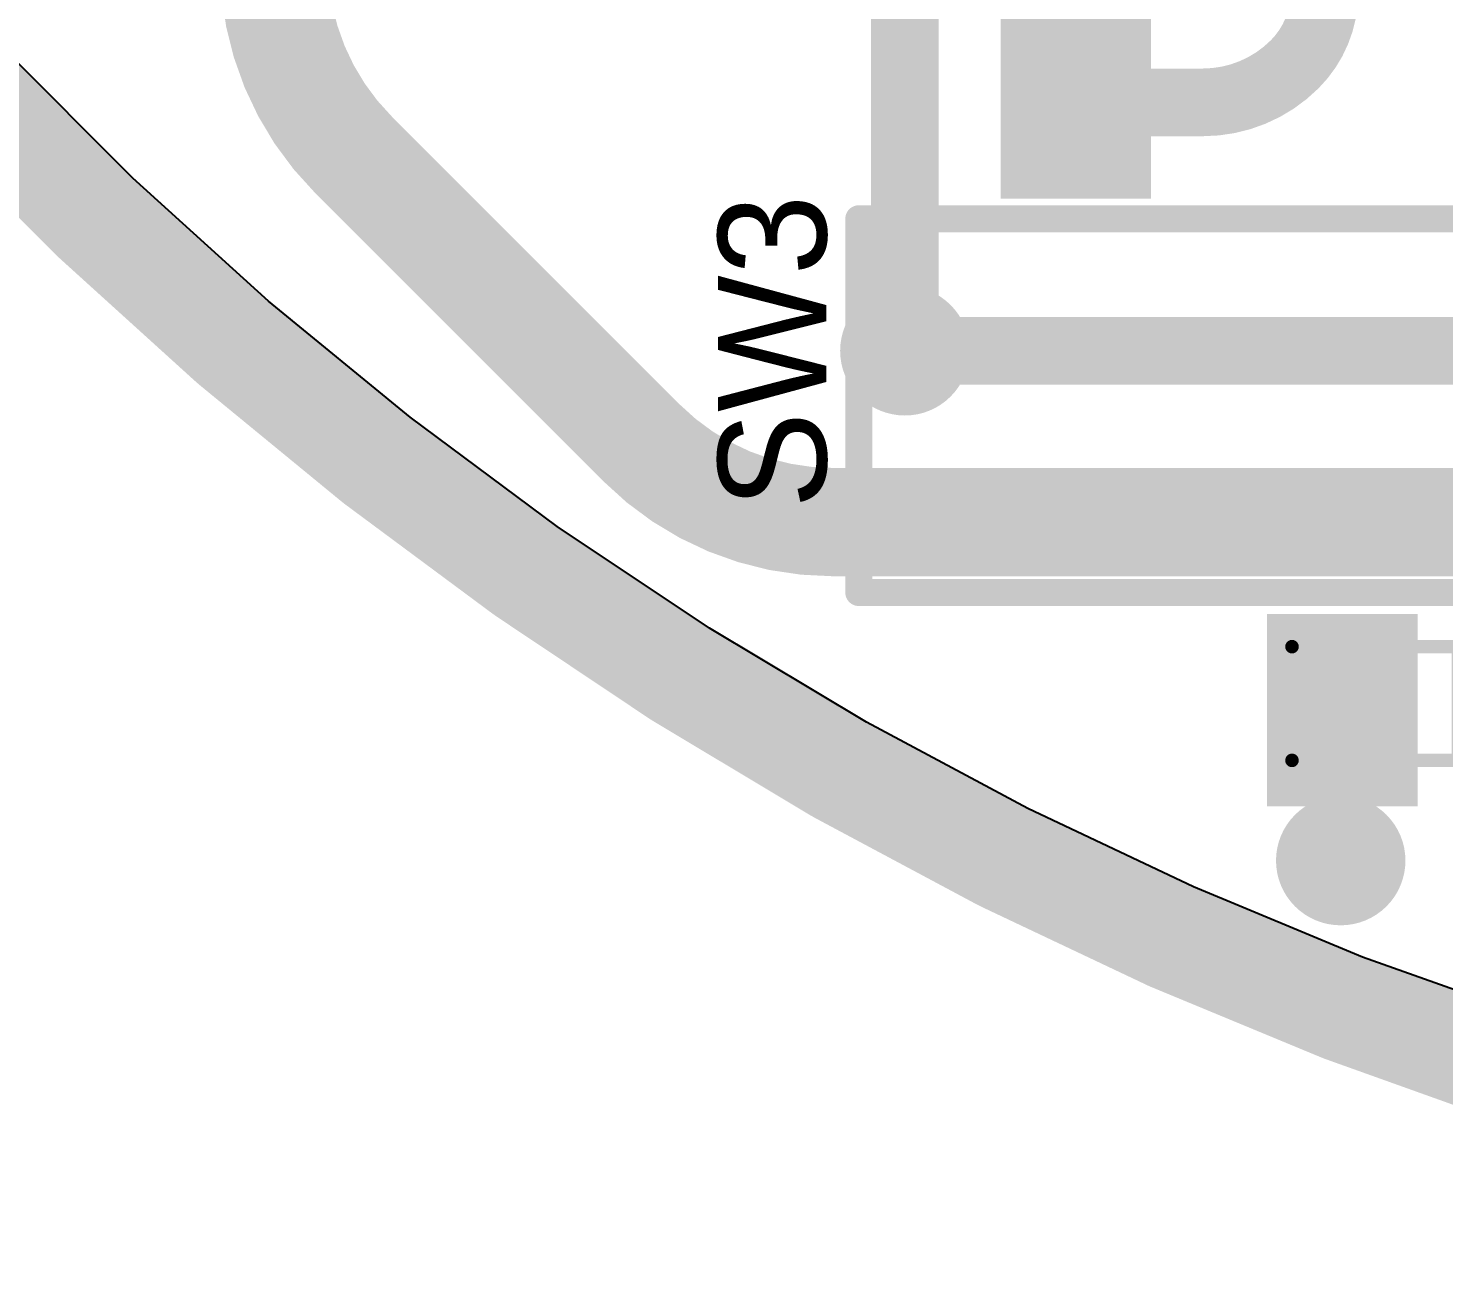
# Model space of a CAD drawing. Header units: millimetres. Extents: x 2.49 to 5.32, y 1.64 to 4.48.
# Drawn here: x 2.917 to 3.44, y 1.657 to 2.119 of the extents above; entities that cross this region are included whole.
import ezdxf

# ---------------------------------------------------------------- set-up
doc = ezdxf.new("R2010")
doc.units = ezdxf.units.MM
doc.header["$MEASUREMENT"] = 0
for name, color, linetype in [('BottomLayer', 5, 'Continuous'), ('BottomOverlay', 54, 'Continuous'), ('BottomPaste', 16, 'Continuous'), ('BottomSolder', 6, 'Continuous'), ('InternalPlane1', 76, 'Continuous'), ('InternalPlane2', 16, 'Continuous'), ('Mechanical2', 216, 'Continuous'), ('MultiLayer', 9, 'Continuous'), ('TopLayer', 1, 'Continuous'), ('TopOverlay', 2, 'Continuous'), ('TopPaste', 8, 'Continuous'), ('TopSolder', 216, 'Continuous'), ('ViaHoleLayer', 16, 'Continuous')]:
    doc.layers.add(name, color=color, linetype=linetype)

# ---------------------------------------------------------------- blocks, each defined once
blk = doc.blocks.new('SS_3235D_03_L2_22')
at = {"layer": 'TopLayer'}
for points in [[(0.07461, 0.19291), (0.12224, 0.19291), (0.07461, 0.25591), (0.12224, 0.25591)], [(-0.02382, -0.0315), (0.02382, -0.0315), (-0.02382, 0.0315), (0.02382, 0.0315)], [(0.17303, -0.0315), (0.22067, -0.0315), (0.17303, 0.0315), (0.22067, 0.0315)]]:
    blk.add_solid(points, dxfattribs=at)
at = {"layer": 'TopOverlay', "const_width": 0.01}
for points in [[(-0.08, 0.181), (-0.08, 0.043)], [(0.277, 0.181), (-0.08, 0.181)], [(0.277, 0.181), (0.277, 0.043)], [(0.277, 0.043), (-0.08, 0.043)]]:
    blk.add_lwpolyline(points, dxfattribs=at)
at = {"layer": 'TopOverlay'}
for points, const_width in [([(-0.0825, 0.181, 1), (-0.0775, 0.181, 1)], 0.005), ([(-0.0825, 0.181, 1), (-0.0775, 0.181, 1)], 0.005), ([(0.2745, 0.181, 1), (0.2795, 0.181, 1)], 0.005), ([(0.2745, 0.181, 1), (0.2795, 0.181, 1)], 0.005), ([(-0.0825, 0.043, 1), (-0.0775, 0.043, 1)], 0.005), ([(-0.0825, 0.043, 1), (-0.0775, 0.043, 1)], 0.005), ([(0.2745, 0.043, 1), (0.2795, 0.043, 1)], 0.005), ([(0.2745, 0.043, 1), (0.2795, 0.043, 1)], 0.005), ([(-0.03206, 0, 1), (-0.04994, 0, 1)], 0.01), ([(-0.05244, 0, 1), (-0.04744, 0, 1)], 0.005), ([(-0.03456, 0, 1), (-0.02956, 0, 1)], 0.005)]:
    blk.add_lwpolyline(points, format="xyb", close=True, dxfattribs=dict(at, const_width=const_width))
at = {"layer": 'TopPaste'}
for points in [[(0.07461, 0.19291), (0.12224, 0.19291), (0.07461, 0.25591), (0.12224, 0.25591)], [(-0.02382, -0.0315), (0.02382, -0.0315), (-0.02382, 0.0315), (0.02382, 0.0315)], [(0.17303, -0.0315), (0.22067, -0.0315), (0.17303, 0.0315), (0.22067, 0.0315)]]:
    blk.add_solid(points, dxfattribs=at)
at = {"layer": 'TopSolder'}
for points in [[(0.07061, 0.18891), (0.12624, 0.18891), (0.07061, 0.25991), (0.12624, 0.25991)], [(-0.02782, -0.0355), (0.02782, -0.0355), (-0.02782, 0.0355), (0.02782, 0.0355)], [(0.16903, -0.0355), (0.22467, -0.0355), (0.16903, 0.0355), (0.22467, 0.0355)]]:
    blk.add_solid(points, dxfattribs=at)
blk = doc.blocks.new('R__0603_B_63')
at = {"layer": 'BottomLayer'}
for points in [[(-0.015, -0.0175), (-0.015, 0.0175), (-0.045, -0.0175), (-0.045, 0.0175)], [(0.045, -0.0175), (0.045, 0.0175), (0.015, -0.0175), (0.015, 0.0175)]]:
    blk.add_solid(points, dxfattribs=at)
at = {"layer": 'BottomOverlay', "const_width": 0.005}
for points in [[(-0.048, 0.021), (-0.048, -0.021)], [(0.048, 0.021), (-0.048, 0.021)], [(0.048, 0.021), (0.048, -0.021)], [(0.048, -0.021), (-0.048, -0.021)]]:
    blk.add_lwpolyline(points, dxfattribs=at)
at = {"layer": 'BottomOverlay', "const_width": 0.0025}
for points in [[(-0.04925, 0.021, 1), (-0.04675, 0.021, 1)], [(-0.04925, 0.021, 1), (-0.04675, 0.021, 1)], [(0.04675, 0.021, 1), (0.04925, 0.021, 1)], [(0.04675, 0.021, 1), (0.04925, 0.021, 1)], [(-0.04925, -0.021, 1), (-0.04675, -0.021, 1)], [(-0.04925, -0.021, 1), (-0.04675, -0.021, 1)], [(0.04675, -0.021, 1), (0.04925, -0.021, 1)], [(0.04675, -0.021, 1), (0.04925, -0.021, 1)]]:
    blk.add_lwpolyline(points, format="xyb", close=True, dxfattribs=at)
at = {"layer": 'BottomPaste'}
for points in [[(-0.015, -0.0175), (-0.015, 0.0175), (-0.045, -0.0175), (-0.045, 0.0175)], [(0.045, -0.0175), (0.045, 0.0175), (0.015, -0.0175), (0.015, 0.0175)]]:
    blk.add_solid(points, dxfattribs=at)
at = {"layer": 'BottomSolder'}
for points in [[(-0.011, -0.0215), (-0.011, 0.0215), (-0.049, -0.0215), (-0.049, 0.0215)], [(0.049, -0.0215), (0.049, 0.0215), (0.011, -0.0215), (0.011, 0.0215)]]:
    blk.add_solid(points, dxfattribs=at)

msp = doc.modelspace()

# ---------------------------------------------------------------- linework, layer by layer
at = {"layer": 'BottomLayer'}
for points, const_width in [([(3.241, 2.00027), (3.241, 2.247)], 0.025), ([(3.402, 1.812), (3.402, 1.87)], 0.02)]:
    msp.add_lwpolyline(points, dxfattribs=dict(at, const_width=const_width))
for points, const_width in [([(3.23475, 2.00027, 1), (3.24725, 2.00027, 1)], 0.0125), ([(3.23509, 2.00027, 1), (3.24691, 2.00027, 1)], 0.01181), ([(3.397, 1.87, 1), (3.407, 1.87, 1)], 0.01), ([(3.39609, 1.812, 1), (3.40791, 1.812, 1)], 0.01181), ([(3.397, 1.812, 1), (3.407, 1.812, 1)], 0.01)]:
    msp.add_lwpolyline(points, format="xyb", close=True, dxfattribs=dict(at, const_width=const_width))
at = {"layer": 'BottomSolder', "const_width": 0.01581}
for points in [[(3.23309, 2.00027, 1), (3.24891, 2.00027, 1)], [(3.39409, 1.812, 1), (3.40991, 1.812, 1)]]:
    msp.add_lwpolyline(points, format="xyb", close=True, dxfattribs=at)
at = {"layer": 'InternalPlane1'}
for p, q in [((2.95584, 2.06402), (2.90802, 2.11184)), ((3.00596, 2.0186), (2.95584, 2.06402)), ((3.05824, 1.97569), (3.00596, 2.0186)), ((3.11256, 1.9354), (3.05824, 1.97569)), ((3.1688, 1.89783), (3.11256, 1.9354)), ((3.22681, 1.86306), (3.1688, 1.89783)), ((3.28646, 1.83118), (3.22681, 1.86306)), ((3.3476, 1.80226), (3.28646, 1.83118)), ((3.41008, 1.77638), (3.3476, 1.80226)), ((3.47376, 1.75359), (3.41008, 1.77638))]:
    msp.add_line(p, q, dxfattribs=at)
at = {"layer": 'InternalPlane1', "const_width": 0.04}
for points in [[(2.89346, 2.09798), (2.94198, 2.04946)], [(2.94198, 2.04946), (2.99283, 2.00338)], [(2.99283, 2.00338), (3.04587, 1.95985)], [(3.04587, 1.95985), (3.10099, 1.91897)], [(3.10099, 1.91897), (3.15804, 1.88084)], [(3.15804, 1.88084), (3.2169, 1.84557)], [(3.2169, 1.84557), (3.27742, 1.81322)], [(3.27742, 1.81322), (3.33945, 1.78388)], [(3.33945, 1.78388), (3.40285, 1.75762)], [(3.40285, 1.75762), (3.46745, 1.7345)]]:
    msp.add_lwpolyline(points, dxfattribs=at)
at = {"layer": 'InternalPlane1'}
for points, const_width in [([(2.93198, 2.04946, 1), (2.95198, 2.04946, 1)], 0.02), ([(2.93198, 2.04946, 1), (2.95198, 2.04946, 1)], 0.02), ([(2.98283, 2.00338, 1), (3.00283, 2.00338, 1)], 0.02), ([(2.98283, 2.00338, 1), (3.00283, 2.00338, 1)], 0.02), ([(3.22905, 2.00027, 1), (3.25295, 2.00027, 1)], 0.02391), ([(3.03587, 1.95985, 1), (3.05587, 1.95985, 1)], 0.02), ([(3.03587, 1.95985, 1), (3.05587, 1.95985, 1)], 0.02), ([(3.09099, 1.91897, 1), (3.11099, 1.91897, 1)], 0.02), ([(3.09099, 1.91897, 1), (3.11099, 1.91897, 1)], 0.02), ([(3.14804, 1.88084, 1), (3.16804, 1.88084, 1)], 0.02), ([(3.14804, 1.88084, 1), (3.16804, 1.88084, 1)], 0.02), ([(3.2069, 1.84557, 1), (3.2269, 1.84557, 1)], 0.02), ([(3.2069, 1.84557, 1), (3.2269, 1.84557, 1)], 0.02), ([(3.39005, 1.812, 1), (3.41395, 1.812, 1)], 0.02391), ([(3.26742, 1.81322, 1), (3.28742, 1.81322, 1)], 0.02), ([(3.26742, 1.81322, 1), (3.28742, 1.81322, 1)], 0.02), ([(3.32945, 1.78388, 1), (3.34945, 1.78388, 1)], 0.02), ([(3.32945, 1.78388, 1), (3.34945, 1.78388, 1)], 0.02), ([(3.39285, 1.75762, 1), (3.41285, 1.75762, 1)], 0.02), ([(3.39285, 1.75762, 1), (3.41285, 1.75762, 1)], 0.02)]:
    msp.add_lwpolyline(points, format="xyb", close=True, dxfattribs=dict(at, const_width=const_width))
at = {"layer": 'InternalPlane2'}
for p, q in [((2.95584, 2.06402), (2.90802, 2.11184)), ((3.00596, 2.0186), (2.95584, 2.06402)), ((3.05824, 1.97569), (3.00596, 2.0186)), ((3.11256, 1.9354), (3.05824, 1.97569)), ((3.1688, 1.89783), (3.11256, 1.9354)), ((3.22681, 1.86306), (3.1688, 1.89783)), ((3.28646, 1.83118), (3.22681, 1.86306)), ((3.3476, 1.80226), (3.28646, 1.83118)), ((3.41008, 1.77638), (3.3476, 1.80226)), ((3.47376, 1.75359), (3.41008, 1.77638))]:
    msp.add_line(p, q, dxfattribs=at)
at = {"layer": 'InternalPlane2', "const_width": 0.04}
for points in [[(2.89346, 2.09798), (2.94198, 2.04946)], [(2.94198, 2.04946), (2.99283, 2.00338)], [(2.99283, 2.00338), (3.04587, 1.95985)], [(3.04587, 1.95985), (3.10099, 1.91897)], [(3.10099, 1.91897), (3.15804, 1.88084)], [(3.15804, 1.88084), (3.2169, 1.84557)], [(3.2169, 1.84557), (3.27742, 1.81322)], [(3.27742, 1.81322), (3.33945, 1.78388)], [(3.33945, 1.78388), (3.40285, 1.75762)], [(3.40285, 1.75762), (3.46745, 1.7345)]]:
    msp.add_lwpolyline(points, dxfattribs=at)
at = {"layer": 'InternalPlane2'}
for points, const_width in [([(2.93198, 2.04946, 1), (2.95198, 2.04946, 1)], 0.02), ([(2.93198, 2.04946, 1), (2.95198, 2.04946, 1)], 0.02), ([(2.98283, 2.00338, 1), (3.00283, 2.00338, 1)], 0.02), ([(2.98283, 2.00338, 1), (3.00283, 2.00338, 1)], 0.02), ([(3.22905, 2.00027, 1), (3.25295, 2.00027, 1)], 0.02391), ([(3.03587, 1.95985, 1), (3.05587, 1.95985, 1)], 0.02), ([(3.03587, 1.95985, 1), (3.05587, 1.95985, 1)], 0.02), ([(3.09099, 1.91897, 1), (3.11099, 1.91897, 1)], 0.02), ([(3.09099, 1.91897, 1), (3.11099, 1.91897, 1)], 0.02), ([(3.14804, 1.88084, 1), (3.16804, 1.88084, 1)], 0.02), ([(3.14804, 1.88084, 1), (3.16804, 1.88084, 1)], 0.02), ([(3.2069, 1.84557, 1), (3.2269, 1.84557, 1)], 0.02), ([(3.2069, 1.84557, 1), (3.2269, 1.84557, 1)], 0.02), ([(3.39005, 1.812, 1), (3.41395, 1.812, 1)], 0.02391), ([(3.26742, 1.81322, 1), (3.28742, 1.81322, 1)], 0.02), ([(3.26742, 1.81322, 1), (3.28742, 1.81322, 1)], 0.02), ([(3.32945, 1.78388, 1), (3.34945, 1.78388, 1)], 0.02), ([(3.32945, 1.78388, 1), (3.34945, 1.78388, 1)], 0.02), ([(3.39285, 1.75762, 1), (3.41285, 1.75762, 1)], 0.02), ([(3.39285, 1.75762, 1), (3.41285, 1.75762, 1)], 0.02)]:
    msp.add_lwpolyline(points, format="xyb", close=True, dxfattribs=dict(at, const_width=const_width))
at = {"layer": 'Mechanical2', "const_width": 0.015}
msp.add_lwpolyline([(5.30364, 3.062, 1), (2.50836, 3.062, 1)], format="xyb", close=True, dxfattribs=at)
at = {"layer": 'MultiLayer', "const_width": 0.01181}
for points in [[(3.23509, 2.00027, 1), (3.24691, 2.00027, 1)], [(3.39609, 1.812, 1), (3.40791, 1.812, 1)]]:
    msp.add_lwpolyline(points, format="xyb", close=True, dxfattribs=at)
at = {"layer": 'TopLayer'}
for points, const_width in [([(3.03729, 2.07271, -0.198912), (3.008, 2.14342)], 0.04), ([(3.396, 2.13264, -0.198909), (3.38499, 2.10606)], 0.025), ([(3.38499, 2.10606, -0.198912), (3.35105, 2.092)], 0.025), ([(3.21442, 1.937, -0.198912), (3.14371, 1.96629)], 0.04), ([(3.402, 1.87324, -0.111854), (3.401, 1.86883)], 0.02), ([(3.401, 1.86883, -0.085164), (3.399, 1.866)], 0.02)]:
    msp.add_lwpolyline(points, format="xyb", dxfattribs=dict(at, const_width=const_width))
for points, const_width in [([(3.37874, 2.10606, 1), (3.39124, 2.10606, 1)], 0.0125), ([(3.37874, 2.10606, 1), (3.39124, 2.10606, 1)], 0.0125), ([(3.2979, 2.092, 1), (3.3104, 2.092, 1)], 0.0125), ([(3.3448, 2.092, 1), (3.3573, 2.092, 1)], 0.0125), ([(3.3448, 2.092, 1), (3.3573, 2.092, 1)], 0.0125), ([(3.02729, 2.07271, 1), (3.04729, 2.07271, 1)], 0.02), ([(3.02729, 2.07271, 1), (3.04729, 2.07271, 1)], 0.02), ([(3.23475, 2.00027, 1), (3.24725, 2.00027, 1)], 0.0125), ([(3.23509, 2.00027, 1), (3.24691, 2.00027, 1)], 0.01181), ([(3.13371, 1.96629, 1), (3.15371, 1.96629, 1)], 0.02), ([(3.13371, 1.96629, 1), (3.15371, 1.96629, 1)], 0.02), ([(3.20442, 1.937, 1), (3.22442, 1.937, 1)], 0.02), ([(3.20442, 1.937, 1), (3.22442, 1.937, 1)], 0.02), ([(3.396, 1.87224, 1), (3.406, 1.87224, 1)], 0.01), ([(3.396, 1.87224, 1), (3.406, 1.87224, 1)], 0.01), ([(3.397, 1.87324, 1), (3.407, 1.87324, 1)], 0.01), ([(3.397, 1.87324, 1), (3.407, 1.87324, 1)], 0.01), ([(3.396, 1.86883, 1), (3.406, 1.86883, 1)], 0.01), ([(3.396, 1.86883, 1), (3.406, 1.86883, 1)], 0.01), ([(3.396, 1.86883, 1), (3.406, 1.86883, 1)], 0.01), ([(3.397, 1.86702, 1), (3.407, 1.86702, 1)], 0.01), ([(3.397, 1.86702, 1), (3.407, 1.86702, 1)], 0.01), ([(3.39757, 1.86759, 1), (3.40757, 1.86759, 1)], 0.01), ([(3.394, 1.866, 1), (3.404, 1.866, 1)], 0.01), ([(3.39609, 1.812, 1), (3.40791, 1.812, 1)], 0.01181), ([(3.397, 1.812, 1), (3.407, 1.812, 1)], 0.01)]:
    msp.add_lwpolyline(points, format="xyb", close=True, dxfattribs=dict(at, const_width=const_width))
for points, const_width in [([(3.30415, 2.092), (3.35105, 2.092)], 0.025), ([(3.03729, 2.07271), (3.14371, 1.96629)], 0.04), ([(3.241, 2.00027), (3.72427, 2.00027)], 0.025), ([(3.21442, 1.937), (3.681, 1.937)], 0.04), ([(3.401, 1.87224), (3.402, 1.87324)], 0.02), ([(3.401, 1.86883), (3.401, 1.87224)], 0.02), ([(3.402, 1.86702), (3.40257, 1.86759)], 0.02), ([(3.402, 1.812), (3.402, 1.86702)], 0.02)]:
    msp.add_lwpolyline(points, dxfattribs=dict(at, const_width=const_width))
at = {"layer": 'TopSolder', "const_width": 0.01581}
for points in [[(3.23309, 2.00027, 1), (3.24891, 2.00027, 1)], [(3.39409, 1.812, 1), (3.40991, 1.812, 1)]]:
    msp.add_lwpolyline(points, format="xyb", close=True, dxfattribs=at)
at = {"layer": 'ViaHoleLayer', "const_width": 0.00591}
for points in [[(3.23805, 2.00027, 1), (3.24395, 2.00027, 1)], [(3.39905, 1.812, 1), (3.40495, 1.812, 1)]]:
    msp.add_lwpolyline(points, format="xyb", close=True, dxfattribs=at)

# ---------------------------------------------------------------- block references
at = {"rotation": 180}
for name, p in [('SS_3235D_03_L2_22', (3.501, 2.092)), ('R__0603_B_63', (3.432, 1.87))]:
    msp.add_blockref(name, p, dxfattribs=at)

# ---------------------------------------------------------------- texts
at = {"layer": 'TopOverlay'}
msp.add_text('SW3', height=0.04, rotation=90, dxfattribs=at).set_placement((3.212, 1.942))

doc.saveas('drawing.dxf')
